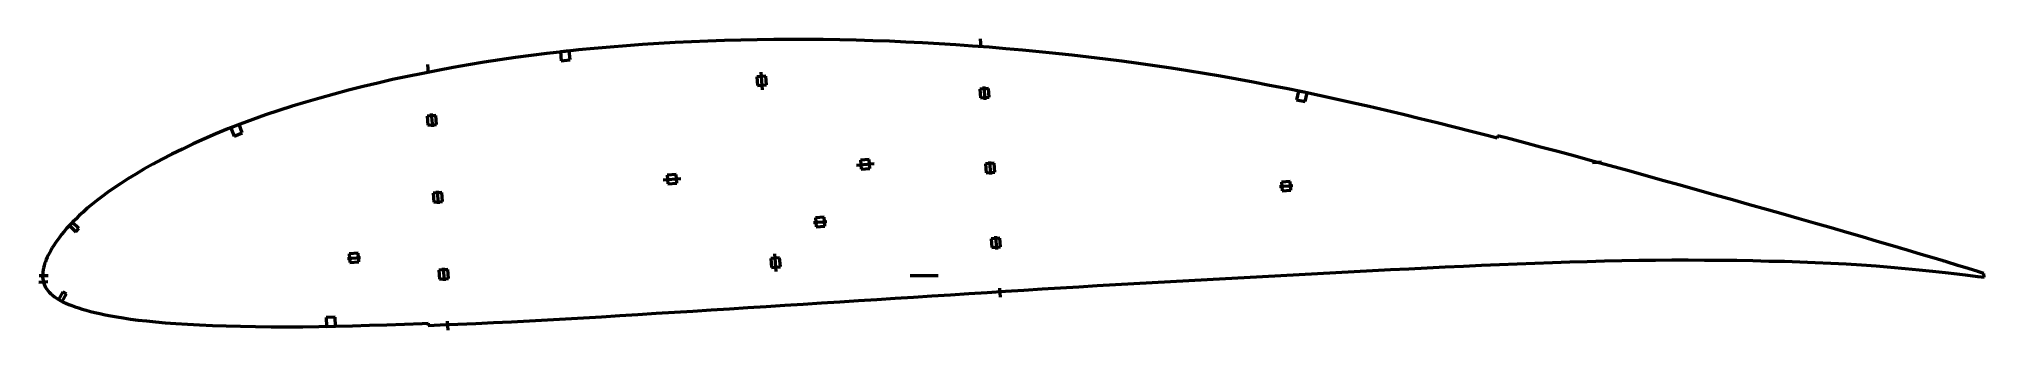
# Model space of a CAD drawing. Header units: metres. Extents: x -330 to 549, y -25 to 107.
import ezdxf

# ---------------------------------------------------------------- set-up
doc = ezdxf.new("R2010")
doc.units = ezdxf.units.M
for name, color, linetype, lineweight in [('FoilLayer', 1, 'Continuous', 50), ('StringerLayer', 1, 'Continuous', 50), ('SubLayer', 1, 'Continuous', 50)]:
    doc.layers.add(name, color=color, linetype=linetype, lineweight=lineweight)

msp = doc.modelspace()

# ---------------------------------------------------------------- linework, layer by layer
at = {"layer": 'FoilLayer'}
for p, q in [((-27.43, 105.82), (-34.84, 105.51)), ((-20, 106.08), (-27.43, 105.82)), ((-12.56, 106.28), (-20, 106.08)), ((-5.11, 106.44), (-12.56, 106.28)), ((2.34, 106.54), (-5.11, 106.44)), ((9.8, 106.59), (2.34, 106.54)), ((17.26, 106.58), (9.8, 106.59)), ((24.71, 106.52), (17.26, 106.58)), ((32.18, 106.4), (24.71, 106.52)), ((39.64, 106.24), (32.18, 106.4)), ((47.12, 106.02), (39.64, 106.24)), ((54.6, 105.74), (47.12, 106.02)), ((62.09, 105.42), (54.6, 105.74)), ((-121.52, 97.34), (-128.57, 96.25)), ((-114.45, 98.36), (-121.52, 97.34)), ((-107.36, 99.32), (-114.45, 98.36)), ((-100.24, 100.22), (-107.36, 99.32)), ((-93.1, 101.06), (-100.24, 100.22)), ((-85.96, 101.83), (-93.1, 101.06)), ((-78.79, 102.53), (-85.96, 101.83)), ((-71.57, 103.16), (-78.79, 102.53)), ((-64.29, 103.73), (-71.57, 103.16)), ((-56.97, 104.25), (-64.29, 103.73)), ((-49.62, 104.73), (-56.97, 104.25)), ((-42.23, 105.15), (-49.62, 104.73)), ((-34.84, 105.51), (-42.23, 105.15)), ((69.59, 105.04), (62.09, 105.42)), ((77.09, 104.61), (69.59, 105.04)), ((84.61, 104.13), (77.09, 104.61)), ((92.13, 103.6), (84.61, 104.13)), ((99.66, 103.03), (92.13, 103.6)), ((107.2, 102.4), (99.66, 103.03)), ((114.74, 101.73), (107.2, 102.4)), ((122.27, 101.01), (114.74, 101.73)), ((129.8, 100.25), (122.27, 101.01)), ((137.3, 99.44), (129.8, 100.25)), ((144.79, 98.59), (137.3, 99.44)), ((152.25, 97.68), (144.79, 98.59)), ((159.71, 96.72), (152.25, 97.68)), ((-169.96, 88.41), (-176.67, 86.88)), ((-163.19, 89.87), (-169.96, 88.41)), ((-156.36, 91.27), (-163.19, 89.87)), ((-149.48, 92.61), (-156.36, 91.27)), ((-142.56, 93.89), (-149.48, 92.61)), ((-135.58, 95.1), (-142.56, 93.89)), ((-128.57, 96.25), (-135.58, 95.1)), ((167.16, 95.72), (159.71, 96.72)), ((174.61, 94.66), (167.16, 95.72)), ((182.04, 93.56), (174.61, 94.66)), ((189.46, 92.4), (182.04, 93.56)), ((196.88, 91.2), (189.46, 92.4)), ((204.28, 89.94), (196.88, 91.2)), ((211.68, 88.63), (204.28, 89.94)), ((219.09, 87.26), (211.68, 88.63)), ((-202.88, 80.1), (-209.21, 78.28)), ((-196.43, 81.88), (-202.88, 80.1)), ((-189.9, 83.61), (-196.43, 81.88)), ((-183.31, 85.28), (-189.9, 83.61)), ((-176.67, 86.88), (-183.31, 85.28)), ((226.51, 85.84), (219.09, 87.26)), ((233.95, 84.37), (226.51, 85.84)), ((241.4, 82.85), (233.95, 84.37)), ((248.86, 81.27), (241.4, 82.85)), ((256.35, 79.64), (248.86, 81.27)), ((263.88, 77.96), (256.35, 79.64)), ((-233.18, 70.44), (-238.85, 68.32)), ((-227.38, 72.49), (-233.18, 70.44)), ((-221.45, 74.49), (-227.38, 72.49)), ((-215.4, 76.41), (-221.45, 74.49)), ((-209.21, 78.28), (-215.4, 76.41)), ((271.46, 76.22), (263.88, 77.96)), ((279.1, 74.43), (271.46, 76.22)), ((286.79, 72.61), (279.1, 74.43)), ((294.5, 70.76), (286.79, 72.61)), ((302.22, 68.88), (294.5, 70.76)), ((-255.03, 61.68), (-260.1, 59.39)), ((-249.8, 63.94), (-255.03, 61.68)), ((-244.4, 66.15), (-249.8, 63.94)), ((-238.85, 68.32), (-244.4, 66.15)), ((309.94, 66.97), (302.22, 68.88)), ((317.66, 65.03), (309.94, 66.97)), ((325.4, 63.06), (317.66, 65.03)), ((329.31, 62.05), (325.4, 63.06)), ((329.57, 63.07), (329.31, 62.05)), ((333.42, 62.08), (329.57, 63.07)), ((341.2, 60.04), (333.42, 62.08)), ((-269.69, 54.76), (-274.16, 52.47)), ((-265, 57.08), (-269.69, 54.76)), ((-260.1, 59.39), (-265, 57.08)), ((349, 57.98), (341.2, 60.04)), ((356.82, 55.9), (349, 57.98)), ((364.65, 53.79), (356.82, 55.9)), ((372.51, 51.65), (364.65, 53.79)), ((-286.11, 45.77), (-289.6, 43.62)), ((-282.37, 47.97), (-286.11, 45.77)), ((-278.39, 50.2), (-282.37, 47.97)), ((-274.16, 52.47), (-278.39, 50.2)), ((380.4, 49.49), (372.51, 51.65)), ((388.31, 47.31), (380.4, 49.49)), ((396.22, 45.13), (388.31, 47.31)), ((404.14, 42.92), (396.22, 45.13)), ((-301.3, 35.6), (-303.71, 33.76)), ((-298.7, 37.51), (-301.3, 35.6)), ((-295.89, 39.48), (-298.7, 37.51)), ((-292.86, 41.52), (-295.89, 39.48)), ((-289.6, 43.62), (-292.86, 41.52)), ((412.06, 40.71), (404.14, 42.92)), ((419.98, 38.49), (412.06, 40.71)), ((427.87, 36.28), (419.98, 38.49)), ((435.71, 34.08), (427.87, 36.28)), ((-311.59, 27), (-313.2, 25.45)), ((-309.85, 28.61), (-311.59, 27)), ((-307.97, 30.28), (-309.85, 28.61)), ((-305.93, 31.99), (-307.97, 30.28)), ((-303.71, 33.76), (-305.93, 31.99)), ((443.46, 31.9), (435.71, 34.08)), ((451.09, 29.75), (443.46, 31.9)), ((458.57, 27.65), (451.09, 29.75)), ((465.93, 25.55), (458.57, 27.65)), ((-319.58, 18.42), (-320.58, 17.14)), ((-318.5, 19.74), (-319.58, 18.42)), ((-317.33, 21.09), (-318.5, 19.74)), ((-316.06, 22.5), (-317.33, 21.09)), ((-314.69, 23.95), (-316.06, 22.5)), ((-313.2, 25.45), (-314.69, 23.95)), ((473.18, 23.48), (465.93, 25.55)), ((480.3, 21.39), (473.18, 23.48)), ((487.35, 19.33), (480.3, 21.39)), ((494.29, 17.35), (487.35, 19.33)), ((-325.63, 9.15), (-326.11, 8.14)), ((-325.09, 10.18), (-325.63, 9.15)), ((-324.48, 11.26), (-325.09, 10.18)), ((-323.83, 12.39), (-324.48, 11.26)), ((-323.12, 13.53), (-323.83, 12.39)), ((-322.34, 14.69), (-323.12, 13.53)), ((-321.49, 15.9), (-322.34, 14.69)), ((-320.58, 17.14), (-321.49, 15.9)), ((501.18, 15.34), (494.29, 17.35)), ((508, 13.32), (501.18, 15.34)), ((514.64, 11.36), (508, 13.32)), ((520.98, 9.47), (514.64, 11.36)), ((526.97, 7.7), (520.98, 9.47)), ((-328.14, 0.78), (-328.18, -0.05)), ((-328.06, 1.62), (-328.14, 0.78)), ((-327.93, 2.49), (-328.06, 1.62)), ((-327.76, 3.39), (-327.93, 2.49)), ((-327.54, 4.29), (-327.76, 3.39)), ((-327.26, 5.19), (-327.54, 4.29)), ((-326.92, 6.13), (-327.26, 5.19)), ((-326.54, 7.12), (-326.92, 6.13)), ((-326.11, 8.14), (-326.54, 7.12)), ((231.51, -0.03), (239.82, 0.42)), ((239.82, 0.42), (248.12, 0.86)), ((248.12, 0.86), (256.41, 1.31)), ((256.41, 1.31), (264.69, 1.75)), ((264.69, 1.75), (272.94, 2.18)), ((272.94, 2.18), (281.18, 2.6)), ((281.18, 2.6), (289.43, 3.01)), ((289.43, 3.01), (297.68, 3.41)), ((297.68, 3.41), (305.92, 3.8)), ((305.92, 3.8), (314.13, 4.2)), ((314.13, 4.2), (322.27, 4.57)), ((322.27, 4.57), (330.36, 4.93)), ((330.36, 4.93), (338.42, 5.26)), ((338.42, 5.26), (346.44, 5.57)), ((346.44, 5.57), (354.38, 5.86)), ((354.38, 5.86), (362.25, 6.11)), ((362.25, 6.11), (370.07, 6.32)), ((370.07, 6.32), (377.88, 6.49)), ((377.88, 6.49), (385.66, 6.63)), ((385.66, 6.63), (393.37, 6.79)), ((393.37, 6.79), (400.93, 6.92)), ((400.93, 6.92), (408.35, 6.97)), ((408.35, 6.97), (415.75, 6.94)), ((415.75, 6.94), (423.15, 6.9)), ((423.15, 6.9), (430.48, 6.88)), ((430.48, 6.88), (437.71, 6.8)), ((437.71, 6.8), (444.91, 6.63)), ((444.91, 6.63), (452.09, 6.47)), ((452.09, 6.47), (459.19, 6.35)), ((459.19, 6.35), (466.2, 6.17)), ((466.2, 6.17), (473.17, 5.87)), ((473.17, 5.87), (480.2, 5.51)), ((480.2, 5.51), (487.19, 5.16)), ((487.19, 5.16), (494, 4.77)), ((494, 4.77), (500.67, 4.26)), ((500.67, 4.26), (507.31, 3.68)), ((507.31, 3.68), (513.83, 3.07)), ((513.83, 3.07), (520.13, 2.47)), ((520.13, 2.47), (526.13, 1.85)), ((526.13, 1.85), (531.81, 1.22)), ((532.54, 6.05), (526.97, 7.7)), ((531.81, 1.22), (537.14, 0.63)), ((537.65, 4.5), (532.54, 6.05)), ((537.14, 0.63), (542.09, 0.05)), ((542.32, 3.05), (537.65, 4.5)), ((542.09, 0.05), (546.65, -0.5)), ((546.65, 1.75), (542.32, 3.05)), ((549.33, 0.89), (546.65, 1.75)), ((549.47, -0.87), (549.33, 0.89)), ((-328.18, -0.05), (-328.17, -0.82)), ((-328.17, -0.82), (-328.12, -1.6)), ((-328.12, -1.6), (-328, -2.37)), ((-328, -2.37), (-327.8, -3.14)), ((-327.8, -3.14), (-327.54, -3.92)), ((-327.54, -3.92), (-327.21, -4.69)), ((-327.21, -4.69), (-326.81, -5.45)), ((-326.81, -5.45), (-326.34, -6.19)), ((-326.34, -6.19), (-325.79, -6.92)), ((-325.79, -6.92), (-325.17, -7.63)), ((-325.17, -7.63), (-324.47, -8.32)), ((-324.47, -8.32), (-323.71, -9)), ((82.18, -8.8), (90.5, -8.27)), ((90.5, -8.27), (98.81, -7.73)), ((98.81, -7.73), (107.12, -7.2)), ((107.12, -7.2), (115.42, -6.68)), ((115.42, -6.68), (123.72, -6.16)), ((123.72, -6.16), (132.01, -5.65)), ((132.01, -5.65), (140.3, -5.15)), ((140.3, -5.15), (148.58, -4.65)), ((148.58, -4.65), (156.85, -4.16)), ((156.85, -4.16), (165.12, -3.69)), ((165.12, -3.69), (173.39, -3.22)), ((173.39, -3.22), (181.67, -2.77)), ((181.67, -2.77), (189.98, -2.31)), ((189.98, -2.31), (198.29, -1.86)), ((198.29, -1.86), (206.6, -1.4)), ((206.6, -1.4), (214.91, -0.93)), ((214.91, -0.93), (223.21, -0.48)), ((223.21, -0.48), (231.51, -0.03)), ((546.65, -0.5), (549.47, -0.87)), ((-323.71, -9), (-322.87, -9.66)), ((-322.87, -9.66), (-321.97, -10.29)), ((-321.97, -10.29), (-321, -10.91)), ((-321, -10.91), (-319.95, -11.5)), ((-319.95, -11.5), (-318.83, -12.07)), ((-318.83, -12.07), (-317.61, -12.62)), ((-317.61, -12.62), (-316.32, -13.16)), ((-316.32, -13.16), (-314.93, -13.7)), ((-314.93, -13.7), (-313.46, -14.22)), ((-313.46, -14.22), (-311.89, -14.75)), ((-311.89, -14.75), (-310.22, -15.27)), ((-310.22, -15.27), (-308.44, -15.79)), ((-308.44, -15.79), (-306.55, -16.31)), ((-306.55, -16.31), (-304.51, -16.81)), ((-304.51, -16.81), (-302.32, -17.3)), ((-302.32, -17.3), (-299.96, -17.79)), ((-59.07, -17.68), (-50.82, -17.16)), ((-50.82, -17.16), (-42.55, -16.66)), ((-42.55, -16.66), (-34.28, -16.14)), ((-34.28, -16.14), (-25.99, -15.62)), ((-25.99, -15.62), (-17.67, -15.09)), ((-17.67, -15.09), (-9.35, -14.56)), ((-9.35, -14.56), (-1.03, -14.04)), ((-1.03, -14.04), (7.29, -13.52)), ((7.29, -13.52), (15.62, -13)), ((15.62, -13), (23.93, -12.48)), ((23.93, -12.48), (32.25, -11.95)), ((32.25, -11.95), (40.57, -11.42)), ((40.57, -11.42), (48.89, -10.89)), ((48.89, -10.89), (57.21, -10.37)), ((57.21, -10.37), (65.54, -9.85)), ((65.54, -9.85), (73.86, -9.33)), ((73.86, -9.33), (82.18, -8.8)), ((-299.96, -17.79), (-297.41, -18.29)), ((-297.41, -18.29), (-294.66, -18.78)), ((-294.66, -18.78), (-291.7, -19.26)), ((-291.7, -19.26), (-288.5, -19.74)), ((-288.5, -19.74), (-285.03, -20.2)), ((-285.03, -20.2), (-281.26, -20.63)), ((-281.26, -20.63), (-277.16, -21.03)), ((-277.16, -21.03), (-272.72, -21.41)), ((-272.72, -21.41), (-267.91, -21.77)), ((-267.91, -21.77), (-262.75, -22.1)), ((-262.75, -22.1), (-257.23, -22.4)), ((-257.23, -22.4), (-251.37, -22.64)), ((-251.37, -22.64), (-245.17, -22.84)), ((-245.17, -22.84), (-238.65, -22.99)), ((-238.65, -22.99), (-231.88, -23.12)), ((-231.88, -23.12), (-224.91, -23.2)), ((-224.91, -23.2), (-217.81, -23.24)), ((-217.81, -23.24), (-210.6, -23.21)), ((-210.6, -23.21), (-203.26, -23.12)), ((-203.26, -23.12), (-195.76, -22.96)), ((-195.76, -22.96), (-188.13, -22.78)), ((-188.13, -22.78), (-180.39, -22.55)), ((-180.39, -22.55), (-172.55, -22.29)), ((-172.55, -22.29), (-164.61, -22)), ((-164.61, -22), (-156.6, -21.7)), ((-156.6, -21.7), (-153.91, -21.59)), ((-153.91, -21.59), (-153.87, -22.64)), ((-153.87, -22.64), (-148.51, -22.43)), ((-148.51, -22.43), (-140.45, -22.1)), ((-140.45, -22.1), (-132.4, -21.74)), ((-132.4, -21.74), (-124.33, -21.36)), ((-124.33, -21.36), (-116.22, -20.95)), ((-116.22, -20.95), (-108.08, -20.52)), ((-108.08, -20.52), (-99.92, -20.09)), ((-99.92, -20.09), (-91.78, -19.65)), ((-91.78, -19.65), (-83.64, -19.19)), ((-83.64, -19.19), (-75.48, -18.7)), ((-75.48, -18.7), (-67.29, -18.19)), ((-67.29, -18.19), (-59.07, -17.68))]:
    msp.add_line(p, q, dxfattribs=at)
at = {"layer": 'StringerLayer'}
for p, q in [((-90.16, 101.38), (-94.14, 100.95)), ((-94.14, 100.95), (-93.71, 96.97)), ((-93.71, 96.97), (-89.73, 97.4)), ((-89.73, 97.4), (-90.16, 101.38)), ((239.5, 83.25), (238.67, 79.33)), ((238.67, 79.33), (242.59, 78.51)), ((243.41, 82.42), (239.5, 83.25)), ((242.59, 78.51), (243.41, 82.42)), ((-239.36, 68.13), (-243.08, 66.67)), ((-243.08, 66.67), (-241.62, 62.94)), ((-241.62, 62.94), (-237.9, 64.4)), ((-237.9, 64.4), (-239.36, 68.13)), ((-314.72, 23.92), (-316.09, 22.46)), ((-316.09, 22.46), (-313.19, 19.71)), ((-311.81, 21.16), (-314.72, 23.92)), ((-313.19, 19.71), (-311.81, 21.16)), ((-319.06, -7.41), (-321.03, -10.89)), ((-319.28, -11.87), (-317.32, -8.39)), ((-317.32, -8.39), (-319.06, -7.41)), ((-321.03, -10.89), (-319.28, -11.87)), ((-195.92, -18.97), (-199.92, -19.05)), ((-199.92, -19.05), (-199.84, -23.05)), ((-199.84, -23.05), (-195.84, -22.97)), ((-195.84, -22.97), (-195.92, -18.97))]:
    msp.add_line(p, q, dxfattribs=at)
at = {"layer": 'SubLayer'}
for p, q in [((95.68, 106.82), (95.98, 102.83)), ((-154.17, 95.25), (-153.87, 91.26)), ((-1.32, 90.02), (-5.31, 89.71)), ((-5.31, 89.71), (-5, 85.72)), ((-3.47, 91.86), (-2.85, 83.88)), ((-1.01, 86.03), (-1.32, 90.02)), ((-5, 85.72), (-1.01, 86.03)), ((99.4, 84.44), (95.42, 84.14)), ((95.42, 84.14), (95.72, 80.15)), ((95.72, 80.15), (99.71, 80.45)), ((97.33, 85.29), (97.79, 79.3)), ((99.71, 80.45), (99.4, 84.44)), ((-150.39, 72.21), (-154.38, 71.9)), ((-154.38, 71.9), (-154.07, 67.91)), ((-152.46, 73.05), (-152, 67.07)), ((-150.09, 68.22), (-150.39, 72.21)), ((-154.07, 67.91), (-150.09, 68.22)), ((-41.84, 45.58), (-45.83, 45.27)), ((-45.83, 45.27), (-45.53, 41.28)), ((-41.54, 41.59), (-41.84, 45.58)), ((39.7, 49.85), (47.67, 50.46)), ((45.53, 52.3), (41.54, 51.99)), ((41.54, 51.99), (41.84, 48)), ((41.84, 48), (45.83, 48.31)), ((45.83, 48.31), (45.53, 52.3)), ((102, 50.65), (98.02, 50.34)), ((98.02, 50.34), (98.32, 46.35)), ((98.32, 46.35), (102.31, 46.66)), ((99.93, 51.49), (100.39, 45.51)), ((102.31, 46.66), (102, 50.65)), ((372.46, 50.96), (376.45, 51.27)), ((-147.72, 37.41), (-151.7, 37.1)), ((-151.7, 37.1), (-151.4, 33.11)), ((-149.79, 38.25), (-149.33, 32.27)), ((-147.41, 33.42), (-147.72, 37.41)), ((-47.67, 43.12), (-39.7, 43.74)), ((-45.53, 41.28), (-41.54, 41.59)), ((231, 40.08), (236.98, 40.54)), ((235.83, 42.46), (231.84, 42.15)), ((231.84, 42.15), (232.15, 38.16)), ((232.15, 38.16), (236.14, 38.47)), ((236.14, 38.47), (235.83, 42.46)), ((-151.4, 33.11), (-147.41, 33.42)), ((20.31, 23.87), (26.29, 24.33)), ((25.14, 26.25), (21.15, 25.94)), ((21.15, 25.94), (21.46, 21.95)), ((21.46, 21.95), (25.44, 22.26)), ((25.44, 22.26), (25.14, 26.25)), ((102.53, 17.7), (102.99, 11.72)), ((472.86, 23.05), (473.16, 24.01)), ((-185.56, 10.03), (-189.54, 9.73)), ((-189.54, 9.73), (-189.24, 5.74)), ((-185.25, 6.04), (-185.56, 10.03)), ((3.47, 1.72), (2.85, 9.7)), ((104.6, 16.86), (100.62, 16.55)), ((100.62, 16.55), (100.92, 12.56)), ((100.92, 12.56), (104.91, 12.87)), ((104.91, 12.87), (104.6, 16.86)), ((511.26, 11.84), (511.57, 12.79)), ((-329.68, 0), (-325.68, 0)), ((-190.39, 7.66), (-184.4, 8.12)), ((-189.24, 5.74), (-185.25, 6.04)), ((-145.04, 2.61), (-149.03, 2.3)), ((-149.03, 2.3), (-148.72, -1.69)), ((-147.11, 3.45), (-146.65, -2.53)), ((-144.73, -1.38), (-145.04, 2.61)), ((5, 7.86), (1.01, 7.55)), ((1.01, 7.55), (1.32, 3.56)), ((1.32, 3.56), (5.31, 3.87)), ((5.31, 3.87), (5, 7.86)), ((63.94, 0), (76.73, 0)), ((469.66, 5.52), (469.73, 6.52)), ((509.58, 2.96), (509.66, 3.96)), ((529.49, 0.97), (529.56, 1.97)), ((530.43, 6.15), (530.76, 7.09)), ((-329.85, -3.08), (-325.86, -2.77)), ((-148.72, -1.69), (-144.73, -1.38)), ((104.34, -5.83), (104.65, -9.81)), ((-145.25, -20.74), (-144.94, -24.73))]:
    msp.add_line(p, q, dxfattribs=at)

doc.saveas('drawing.dxf')
